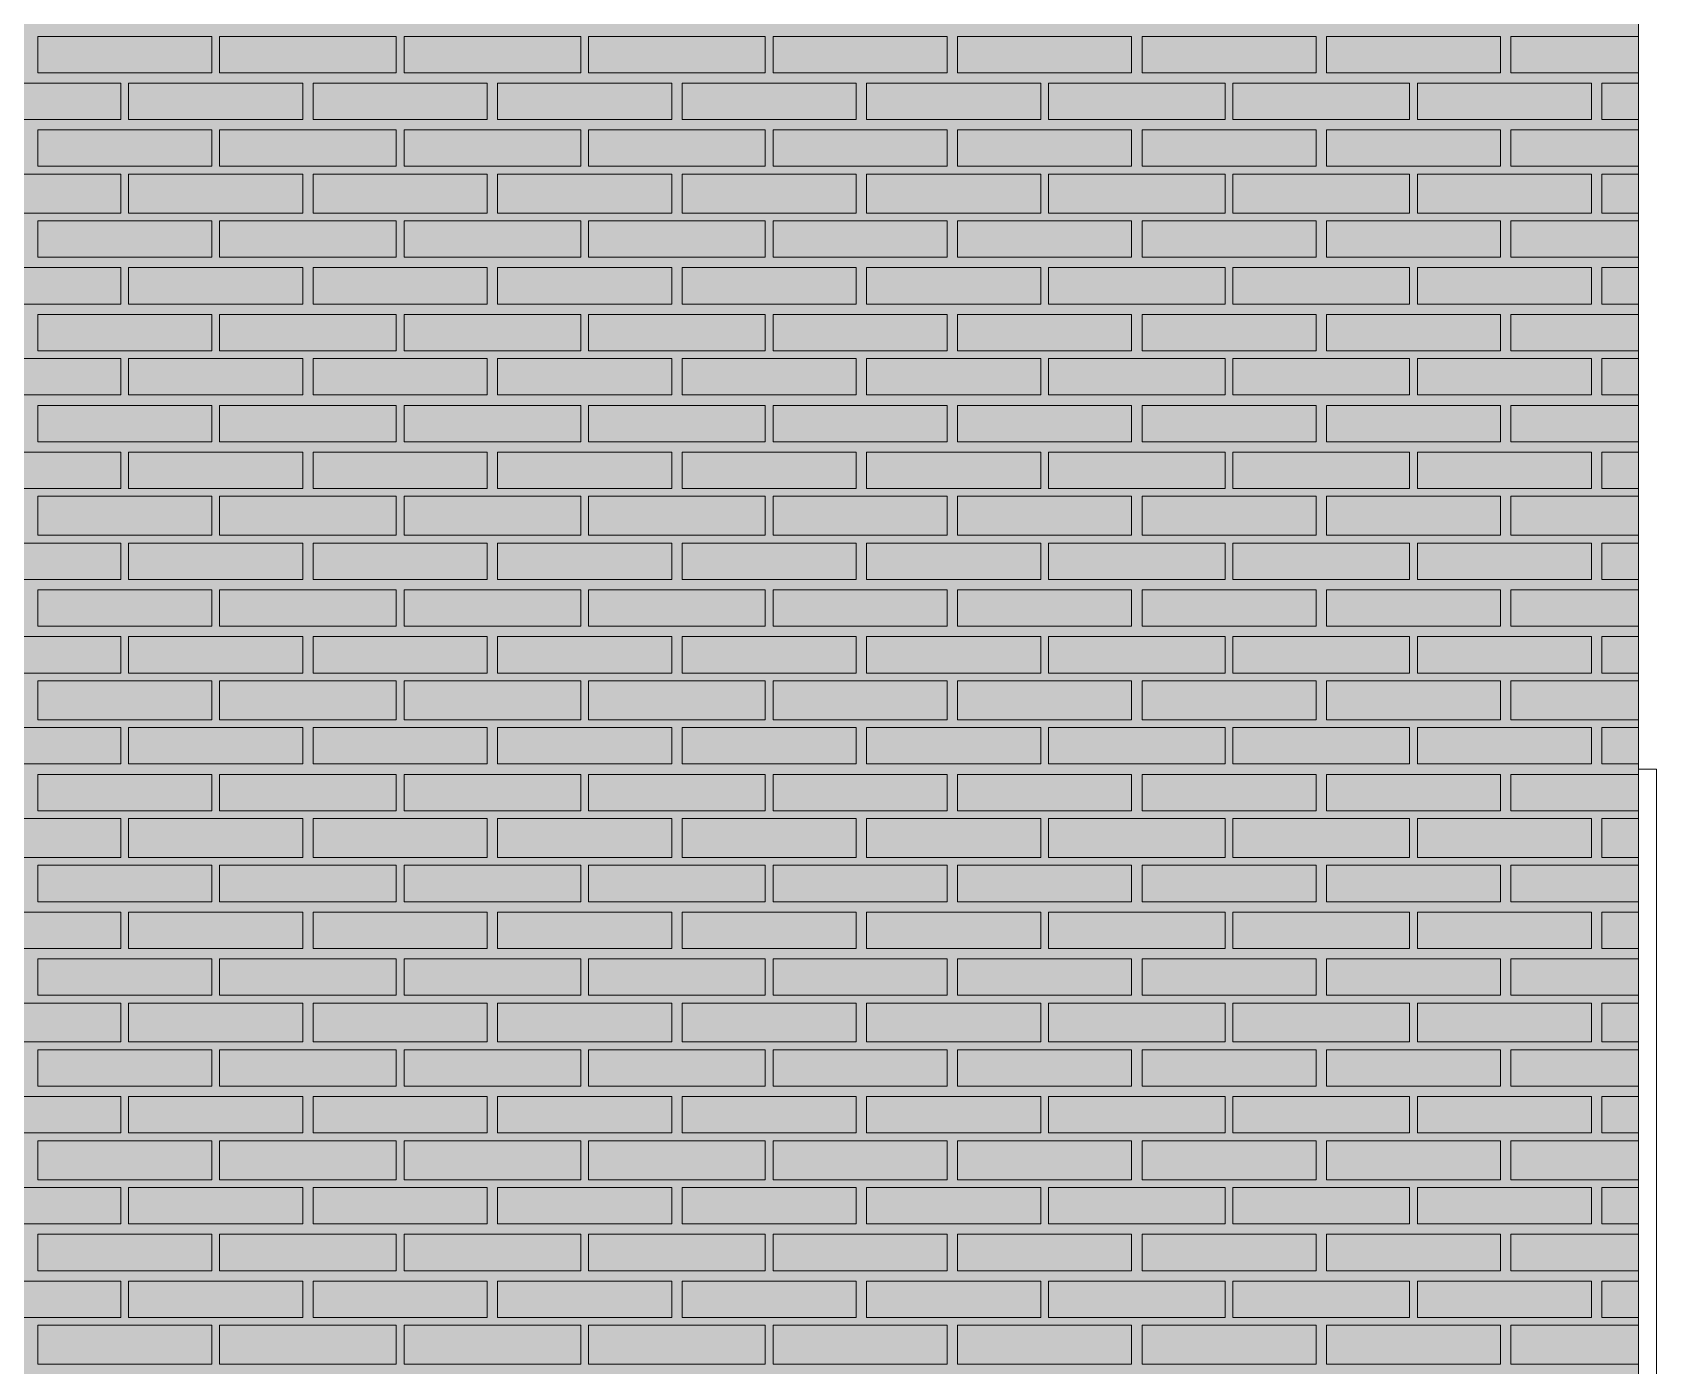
# Model space of a CAD drawing. Header units: millimetres. Extents: x -28928 to 100580, y -22867 to 36490.
# Drawn here: x 79646 to 82291, y 18622 to 20792 of the extents above; entities that cross this region are included whole.
import ezdxf

# ---------------------------------------------------------------- set-up
doc = ezdxf.new("R2010")
doc.units = ezdxf.units.MM
doc.layers.add('PDF _Геометрия', color=7, linetype='Continuous', true_color=0x8f8e8d)
doc.layers.add('PDF _Сплошная заливка', color=7, linetype='Continuous', true_color=0xffffff)

msp = doc.modelspace()

# ---------------------------------------------------------------- hatches: boundary and pattern name
at = {"layer": 'PDF _Сплошная заливка', "true_color": 0xdcd6cf, "transparency": 33554559}
msp.add_hatch(color=254, dxfattribs=at).paths.add_polyline_path([(64868.4, 16343.4), (64868.4, 19592.6), (66268.7, 19592.6), (66268.7, 16343.4), (82239.9, 16343.4), (82239.9, 30089.1), (52662.6, 30089.1), (52662.6, 16343.4), (62173.4, 16343.4), (62173.4, 19592.6), (64271.8, 19592.6), (64271.8, 16343.4)])

# ---------------------------------------------------------------- linework, layer by layer
at = {"layer": 'PDF _Геометрия', "color": 7, "lineweight": 9}
for points in [[(66268.7, 16343.4), (82239.9, 16343.4), (82261.1, 16343.4), (82261.1, 30089.1)], [(82261.1, 21090.3), (82261.1, 19592.6), (82290.7, 19592.6), (82290.7, 19516.4), (82290.7, 18243), (82290.7, 16969.5), (82290.7, 16893.4), (82261.1, 16893.4), (82261.1, 16343.4), (82261.1, 16322.2), (82256.8, 16322.2), (82248.4, 16330.7), (82256.8, 16326.4), (82256.8, 16343.4), (82252.6, 16343.4), (82261.1, 16343.4), (82252.6, 16343.4)]]:
    msp.add_lwpolyline(points, dxfattribs=at)
at = {"layer": 'PDF _Геометрия', "lineweight": 9}
for points in [[(79938.4, 20785.7), (79938.4, 20726.4), (79654.9, 20726.4), (79654.9, 20785.7)], [(80238.7, 20785.7), (80238.7, 20726.4), (79951.1, 20726.4), (79951.1, 20785.7)], [(80539.1, 20785.7), (80539.1, 20726.4), (80251.4, 20726.4), (80251.4, 20785.7)], [(80839.5, 20785.7), (80839.5, 20726.4), (80551.8, 20726.4), (80551.8, 20785.7)], [(81135.7, 20785.7), (81135.7, 20726.4), (80852.2, 20726.4), (80852.2, 20785.7)], [(81436.1, 20785.7), (81436.1, 20726.4), (81152.6, 20726.4), (81152.6, 20785.7)], [(81736.4, 20785.7), (81736.4, 20726.4), (81453, 20726.4), (81453, 20785.7)], [(82036.8, 20785.7), (82036.8, 20726.4), (81753.4, 20726.4), (81753.4, 20785.7)], [(79790.3, 20650.3), (79646.4, 20650.3), (79502.6, 20650.3), (79502.6, 20709.5), (79646.4, 20709.5), (79790.3, 20709.5)], [(80086.4, 20650.3), (79946.8, 20650.3), (79803, 20650.3), (79803, 20709.5), (79946.8, 20709.5), (80086.4, 20709.5)], [(80386.8, 20650.3), (80247.2, 20650.3), (80103.4, 20650.3), (80103.4, 20709.5), (80247.2, 20709.5), (80386.8, 20709.5)], [(80687.2, 20650.3), (80543.4, 20650.3), (80403.7, 20650.3), (80403.7, 20709.5), (80543.4, 20709.5), (80687.2, 20709.5)], [(80987.6, 20650.3), (80843.7, 20650.3), (80704.1, 20650.3), (80704.1, 20709.5), (80843.7, 20709.5), (80987.6, 20709.5)], [(81288, 20650.3), (81144.1, 20650.3), (81004.5, 20650.3), (81004.5, 20709.5), (81144.1, 20709.5), (81288, 20709.5)], [(81588.4, 20650.3), (81444.5, 20650.3), (81300.7, 20650.3), (81300.7, 20709.5), (81444.5, 20709.5), (81588.4, 20709.5)], [(81888.7, 20650.3), (81744.9, 20650.3), (81601.1, 20650.3), (81601.1, 20709.5), (81744.9, 20709.5), (81888.7, 20709.5)], [(82184.9, 20650.3), (82045.3, 20650.3), (81901.4, 20650.3), (81901.4, 20709.5), (82045.3, 20709.5), (82184.9, 20709.5)], [(79938.4, 20633.4), (79938.4, 20574.1), (79654.9, 20574.1), (79654.9, 20633.4)], [(80238.7, 20633.4), (80238.7, 20574.1), (79951.1, 20574.1), (79951.1, 20633.4)], [(80539.1, 20633.4), (80539.1, 20574.1), (80251.4, 20574.1), (80251.4, 20633.4)], [(80839.5, 20633.4), (80839.5, 20574.1), (80551.8, 20574.1), (80551.8, 20633.4)], [(81135.7, 20633.4), (81135.7, 20574.1), (80852.2, 20574.1), (80852.2, 20633.4)], [(81436.1, 20633.4), (81436.1, 20574.1), (81152.6, 20574.1), (81152.6, 20633.4)], [(81736.4, 20633.4), (81736.4, 20574.1), (81453, 20574.1), (81453, 20633.4)], [(82036.8, 20633.4), (82036.8, 20574.1), (81753.4, 20574.1), (81753.4, 20633.4)], [(79790.3, 20498), (79646.4, 20498), (79502.6, 20498), (79502.6, 20561.4), (79646.4, 20561.4), (79790.3, 20561.4)], [(80086.4, 20498), (79946.8, 20498), (79803, 20498), (79803, 20561.4), (79946.8, 20561.4), (80086.4, 20561.4)], [(80386.8, 20498), (80247.2, 20498), (80103.4, 20498), (80103.4, 20561.4), (80247.2, 20561.4), (80386.8, 20561.4)], [(80687.2, 20498), (80543.4, 20498), (80403.7, 20498), (80403.7, 20561.4), (80543.4, 20561.4), (80687.2, 20561.4)], [(80987.6, 20498), (80843.7, 20498), (80704.1, 20498), (80704.1, 20561.4), (80843.7, 20561.4), (80987.6, 20561.4)], [(81288, 20498), (81144.1, 20498), (81004.5, 20498), (81004.5, 20561.4), (81144.1, 20561.4), (81288, 20561.4)], [(81588.4, 20498), (81444.5, 20498), (81300.7, 20498), (81300.7, 20561.4), (81444.5, 20561.4), (81588.4, 20561.4)], [(81888.7, 20498), (81744.9, 20498), (81601.1, 20498), (81601.1, 20561.4), (81744.9, 20561.4), (81888.7, 20561.4)], [(82184.9, 20498), (82045.3, 20498), (81901.4, 20498), (81901.4, 20561.4), (82045.3, 20561.4), (82184.9, 20561.4)], [(79938.4, 20485.3), (79938.4, 20426), (79654.9, 20426), (79654.9, 20485.3)], [(80238.7, 20485.3), (80238.7, 20426), (79951.1, 20426), (79951.1, 20485.3)], [(80539.1, 20485.3), (80539.1, 20426), (80251.4, 20426), (80251.4, 20485.3)], [(80839.5, 20485.3), (80839.5, 20426), (80551.8, 20426), (80551.8, 20485.3)], [(81135.7, 20485.3), (81135.7, 20426), (80852.2, 20426), (80852.2, 20485.3)], [(81436.1, 20485.3), (81436.1, 20426), (81152.6, 20426), (81152.6, 20485.3)], [(81736.4, 20485.3), (81736.4, 20426), (81453, 20426), (81453, 20485.3)], [(82036.8, 20485.3), (82036.8, 20426), (81753.4, 20426), (81753.4, 20485.3)], [(79790.3, 20349.9), (79646.4, 20349.9), (79502.6, 20349.9), (79502.6, 20409.1), (79646.4, 20409.1), (79790.3, 20409.1)], [(80086.4, 20349.9), (79946.8, 20349.9), (79803, 20349.9), (79803, 20409.1), (79946.8, 20409.1), (80086.4, 20409.1)], [(80386.8, 20349.9), (80247.2, 20349.9), (80103.4, 20349.9), (80103.4, 20409.1), (80247.2, 20409.1), (80386.8, 20409.1)], [(80687.2, 20349.9), (80543.4, 20349.9), (80403.7, 20349.9), (80403.7, 20409.1), (80543.4, 20409.1), (80687.2, 20409.1)], [(80987.6, 20349.9), (80843.7, 20349.9), (80704.1, 20349.9), (80704.1, 20409.1), (80843.7, 20409.1), (80987.6, 20409.1)], [(81288, 20349.9), (81144.1, 20349.9), (81004.5, 20349.9), (81004.5, 20409.1), (81144.1, 20409.1), (81288, 20409.1)], [(81588.4, 20349.9), (81444.5, 20349.9), (81300.7, 20349.9), (81300.7, 20409.1), (81444.5, 20409.1), (81588.4, 20409.1)], [(81888.7, 20349.9), (81744.9, 20349.9), (81601.1, 20349.9), (81601.1, 20409.1), (81744.9, 20409.1), (81888.7, 20409.1)], [(82184.9, 20349.9), (82045.3, 20349.9), (81901.4, 20349.9), (81901.4, 20409.1), (82045.3, 20409.1), (82184.9, 20409.1)], [(79938.4, 20333), (79938.4, 20273.7), (79654.9, 20273.7), (79654.9, 20333)], [(80238.7, 20333), (80238.7, 20273.7), (79951.1, 20273.7), (79951.1, 20333)], [(80539.1, 20333), (80539.1, 20273.7), (80251.4, 20273.7), (80251.4, 20333)], [(80839.5, 20333), (80839.5, 20273.7), (80551.8, 20273.7), (80551.8, 20333)], [(81135.7, 20333), (81135.7, 20273.7), (80852.2, 20273.7), (80852.2, 20333)], [(81436.1, 20333), (81436.1, 20273.7), (81152.6, 20273.7), (81152.6, 20333)], [(81736.4, 20333), (81736.4, 20273.7), (81453, 20273.7), (81453, 20333)], [(82036.8, 20333), (82036.8, 20273.7), (81753.4, 20273.7), (81753.4, 20333)], [(79790.3, 20201.8), (79646.4, 20201.8), (79502.6, 20201.8), (79502.6, 20261), (79646.4, 20261), (79790.3, 20261)], [(80086.4, 20201.8), (79946.8, 20201.8), (79803, 20201.8), (79803, 20261), (79946.8, 20261), (80086.4, 20261)], [(80386.8, 20201.8), (80247.2, 20201.8), (80103.4, 20201.8), (80103.4, 20261), (80247.2, 20261), (80386.8, 20261)], [(80687.2, 20201.8), (80543.4, 20201.8), (80403.7, 20201.8), (80403.7, 20261), (80543.4, 20261), (80687.2, 20261)], [(80987.6, 20201.8), (80843.7, 20201.8), (80704.1, 20201.8), (80704.1, 20261), (80843.7, 20261), (80987.6, 20261)], [(81288, 20201.8), (81144.1, 20201.8), (81004.5, 20201.8), (81004.5, 20261), (81144.1, 20261), (81288, 20261)], [(81588.4, 20201.8), (81444.5, 20201.8), (81300.7, 20201.8), (81300.7, 20261), (81444.5, 20261), (81588.4, 20261)], [(81888.7, 20201.8), (81744.9, 20201.8), (81601.1, 20201.8), (81601.1, 20261), (81744.9, 20261), (81888.7, 20261)], [(82184.9, 20201.8), (82045.3, 20201.8), (81901.4, 20201.8), (81901.4, 20261), (82045.3, 20261), (82184.9, 20261)], [(79938.4, 20184.9), (79938.4, 20125.7), (79654.9, 20125.7), (79654.9, 20184.9)], [(80238.7, 20184.9), (80238.7, 20125.7), (79951.1, 20125.7), (79951.1, 20184.9)], [(80539.1, 20184.9), (80539.1, 20125.7), (80251.4, 20125.7), (80251.4, 20184.9)], [(80839.5, 20184.9), (80839.5, 20125.7), (80551.8, 20125.7), (80551.8, 20184.9)], [(81135.7, 20184.9), (81135.7, 20125.7), (80852.2, 20125.7), (80852.2, 20184.9)], [(81436.1, 20184.9), (81436.1, 20125.7), (81152.6, 20125.7), (81152.6, 20184.9)], [(81736.4, 20184.9), (81736.4, 20125.7), (81453, 20125.7), (81453, 20184.9)], [(82036.8, 20184.9), (82036.8, 20125.7), (81753.4, 20125.7), (81753.4, 20184.9)], [(79790.3, 20049.5), (79646.4, 20049.5), (79502.6, 20049.5), (79502.6, 20108.7), (79646.4, 20108.7), (79790.3, 20108.7)], [(80086.4, 20049.5), (79946.8, 20049.5), (79803, 20049.5), (79803, 20108.7), (79946.8, 20108.7), (80086.4, 20108.7)], [(80386.8, 20049.5), (80247.2, 20049.5), (80103.4, 20049.5), (80103.4, 20108.7), (80247.2, 20108.7), (80386.8, 20108.7)], [(80687.2, 20049.5), (80543.4, 20049.5), (80403.7, 20049.5), (80403.7, 20108.7), (80543.4, 20108.7), (80687.2, 20108.7)], [(80987.6, 20049.5), (80843.7, 20049.5), (80704.1, 20049.5), (80704.1, 20108.7), (80843.7, 20108.7), (80987.6, 20108.7)], [(81288, 20049.5), (81144.1, 20049.5), (81004.5, 20049.5), (81004.5, 20108.7), (81144.1, 20108.7), (81288, 20108.7)], [(81588.4, 20049.5), (81444.5, 20049.5), (81300.7, 20049.5), (81300.7, 20108.7), (81444.5, 20108.7), (81588.4, 20108.7)], [(81888.7, 20049.5), (81744.9, 20049.5), (81601.1, 20049.5), (81601.1, 20108.7), (81744.9, 20108.7), (81888.7, 20108.7)], [(82184.9, 20049.5), (82045.3, 20049.5), (81901.4, 20049.5), (81901.4, 20108.7), (82045.3, 20108.7), (82184.9, 20108.7)], [(79938.4, 20036.8), (79938.4, 19973.4), (79654.9, 19973.4), (79654.9, 20036.8)], [(80238.7, 20036.8), (80238.7, 19973.4), (79951.1, 19973.4), (79951.1, 20036.8)], [(80539.1, 20036.8), (80539.1, 19973.4), (80251.4, 19973.4), (80251.4, 20036.8)], [(80839.5, 20036.8), (80839.5, 19973.4), (80551.8, 19973.4), (80551.8, 20036.8)], [(81135.7, 20036.8), (81135.7, 19973.4), (80852.2, 19973.4), (80852.2, 20036.8)], [(81436.1, 20036.8), (81436.1, 19973.4), (81152.6, 19973.4), (81152.6, 20036.8)], [(81736.4, 20036.8), (81736.4, 19973.4), (81453, 19973.4), (81453, 20036.8)], [(82036.8, 20036.8), (82036.8, 19973.4), (81753.4, 19973.4), (81753.4, 20036.8)], [(79790.3, 19901.4), (79646.4, 19901.4), (79502.6, 19901.4), (79502.6, 19960.7), (79646.4, 19960.7), (79790.3, 19960.7)], [(80086.4, 19901.4), (79946.8, 19901.4), (79803, 19901.4), (79803, 19960.7), (79946.8, 19960.7), (80086.4, 19960.7)], [(80386.8, 19901.4), (80247.2, 19901.4), (80103.4, 19901.4), (80103.4, 19960.7), (80247.2, 19960.7), (80386.8, 19960.7)], [(80687.2, 19901.4), (80543.4, 19901.4), (80403.7, 19901.4), (80403.7, 19960.7), (80543.4, 19960.7), (80687.2, 19960.7)], [(80987.6, 19901.4), (80843.7, 19901.4), (80704.1, 19901.4), (80704.1, 19960.7), (80843.7, 19960.7), (80987.6, 19960.7)], [(81288, 19901.4), (81144.1, 19901.4), (81004.5, 19901.4), (81004.5, 19960.7), (81144.1, 19960.7), (81288, 19960.7)], [(81588.4, 19901.4), (81444.5, 19901.4), (81300.7, 19901.4), (81300.7, 19960.7), (81444.5, 19960.7), (81588.4, 19960.7)], [(81888.7, 19901.4), (81744.9, 19901.4), (81601.1, 19901.4), (81601.1, 19960.7), (81744.9, 19960.7), (81888.7, 19960.7)], [(82184.9, 19901.4), (82045.3, 19901.4), (81901.4, 19901.4), (81901.4, 19960.7), (82045.3, 19960.7), (82184.9, 19960.7)], [(79938.4, 19884.5), (79938.4, 19825.3), (79654.9, 19825.3), (79654.9, 19884.5)], [(80238.7, 19884.5), (80238.7, 19825.3), (79951.1, 19825.3), (79951.1, 19884.5)], [(80539.1, 19884.5), (80539.1, 19825.3), (80251.4, 19825.3), (80251.4, 19884.5)], [(80839.5, 19884.5), (80839.5, 19825.3), (80551.8, 19825.3), (80551.8, 19884.5)], [(81135.7, 19884.5), (81135.7, 19825.3), (80852.2, 19825.3), (80852.2, 19884.5)], [(81436.1, 19884.5), (81436.1, 19825.3), (81152.6, 19825.3), (81152.6, 19884.5)], [(81736.4, 19884.5), (81736.4, 19825.3), (81453, 19825.3), (81453, 19884.5)], [(82036.8, 19884.5), (82036.8, 19825.3), (81753.4, 19825.3), (81753.4, 19884.5)], [(79790.3, 19749.1), (79646.4, 19749.1), (79502.6, 19749.1), (79502.6, 19808.4), (79646.4, 19808.4), (79790.3, 19808.4)], [(80086.4, 19749.1), (79946.8, 19749.1), (79803, 19749.1), (79803, 19808.4), (79946.8, 19808.4), (80086.4, 19808.4)], [(80386.8, 19749.1), (80247.2, 19749.1), (80103.4, 19749.1), (80103.4, 19808.4), (80247.2, 19808.4), (80386.8, 19808.4)], [(80687.2, 19749.1), (80543.4, 19749.1), (80403.7, 19749.1), (80403.7, 19808.4), (80543.4, 19808.4), (80687.2, 19808.4)], [(80987.6, 19749.1), (80843.7, 19749.1), (80704.1, 19749.1), (80704.1, 19808.4), (80843.7, 19808.4), (80987.6, 19808.4)], [(81288, 19749.1), (81144.1, 19749.1), (81004.5, 19749.1), (81004.5, 19808.4), (81144.1, 19808.4), (81288, 19808.4)], [(81588.4, 19749.1), (81444.5, 19749.1), (81300.7, 19749.1), (81300.7, 19808.4), (81444.5, 19808.4), (81588.4, 19808.4)], [(81888.7, 19749.1), (81744.9, 19749.1), (81601.1, 19749.1), (81601.1, 19808.4), (81744.9, 19808.4), (81888.7, 19808.4)], [(82184.9, 19749.1), (82045.3, 19749.1), (81901.4, 19749.1), (81901.4, 19808.4), (82045.3, 19808.4), (82184.9, 19808.4)], [(79938.4, 19736.4), (79938.4, 19673), (79654.9, 19673), (79654.9, 19736.4)], [(80238.7, 19736.4), (80238.7, 19673), (79951.1, 19673), (79951.1, 19736.4)], [(80539.1, 19736.4), (80539.1, 19673), (80251.4, 19673), (80251.4, 19736.4)], [(80839.5, 19736.4), (80839.5, 19673), (80551.8, 19673), (80551.8, 19736.4)], [(81135.7, 19736.4), (81135.7, 19673), (80852.2, 19673), (80852.2, 19736.4)], [(81436.1, 19736.4), (81436.1, 19673), (81152.6, 19673), (81152.6, 19736.4)], [(81736.4, 19736.4), (81736.4, 19673), (81453, 19673), (81453, 19736.4)], [(82036.8, 19736.4), (82036.8, 19673), (81753.4, 19673), (81753.4, 19736.4)], [(79790.3, 19601), (79646.4, 19601), (79502.6, 19601), (79502.6, 19660.3), (79646.4, 19660.3), (79790.3, 19660.3)], [(80086.4, 19601), (79946.8, 19601), (79803, 19601), (79803, 19660.3), (79946.8, 19660.3), (80086.4, 19660.3)], [(80386.8, 19601), (80247.2, 19601), (80103.4, 19601), (80103.4, 19660.3), (80247.2, 19660.3), (80386.8, 19660.3)], [(80687.2, 19601), (80543.4, 19601), (80403.7, 19601), (80403.7, 19660.3), (80543.4, 19660.3), (80687.2, 19660.3)], [(80987.6, 19601), (80843.7, 19601), (80704.1, 19601), (80704.1, 19660.3), (80843.7, 19660.3), (80987.6, 19660.3)], [(81288, 19601), (81144.1, 19601), (81004.5, 19601), (81004.5, 19660.3), (81144.1, 19660.3), (81288, 19660.3)], [(81588.4, 19601), (81444.5, 19601), (81300.7, 19601), (81300.7, 19660.3), (81444.5, 19660.3), (81588.4, 19660.3)], [(81888.7, 19601), (81744.9, 19601), (81601.1, 19601), (81601.1, 19660.3), (81744.9, 19660.3), (81888.7, 19660.3)], [(82184.9, 19601), (82045.3, 19601), (81901.4, 19601), (81901.4, 19660.3), (82045.3, 19660.3), (82184.9, 19660.3)], [(79938.4, 19584.1), (79938.4, 19524.9), (79654.9, 19524.9), (79654.9, 19584.1)], [(80238.7, 19584.1), (80238.7, 19524.9), (79951.1, 19524.9), (79951.1, 19584.1)], [(80539.1, 19584.1), (80539.1, 19524.9), (80251.4, 19524.9), (80251.4, 19584.1)], [(80839.5, 19584.1), (80839.5, 19524.9), (80551.8, 19524.9), (80551.8, 19584.1)], [(81135.7, 19584.1), (81135.7, 19524.9), (80852.2, 19524.9), (80852.2, 19584.1)], [(81436.1, 19584.1), (81436.1, 19524.9), (81152.6, 19524.9), (81152.6, 19584.1)], [(81736.4, 19584.1), (81736.4, 19524.9), (81453, 19524.9), (81453, 19584.1)], [(82036.8, 19584.1), (82036.8, 19524.9), (81753.4, 19524.9), (81753.4, 19584.1)], [(79790.3, 19448.7), (79646.4, 19448.7), (79502.6, 19448.7), (79502.6, 19512.2), (79646.4, 19512.2), (79790.3, 19512.2)], [(80086.4, 19448.7), (79946.8, 19448.7), (79803, 19448.7), (79803, 19512.2), (79946.8, 19512.2), (80086.4, 19512.2)], [(80386.8, 19448.7), (80247.2, 19448.7), (80103.4, 19448.7), (80103.4, 19512.2), (80247.2, 19512.2), (80386.8, 19512.2)], [(80687.2, 19448.7), (80543.4, 19448.7), (80403.7, 19448.7), (80403.7, 19512.2), (80543.4, 19512.2), (80687.2, 19512.2)], [(80987.6, 19448.7), (80843.7, 19448.7), (80704.1, 19448.7), (80704.1, 19512.2), (80843.7, 19512.2), (80987.6, 19512.2)], [(81288, 19448.7), (81144.1, 19448.7), (81004.5, 19448.7), (81004.5, 19512.2), (81144.1, 19512.2), (81288, 19512.2)], [(81588.4, 19448.7), (81444.5, 19448.7), (81300.7, 19448.7), (81300.7, 19512.2), (81444.5, 19512.2), (81588.4, 19512.2)], [(81888.7, 19448.7), (81744.9, 19448.7), (81601.1, 19448.7), (81601.1, 19512.2), (81744.9, 19512.2), (81888.7, 19512.2)], [(82184.9, 19448.7), (82045.3, 19448.7), (81901.4, 19448.7), (81901.4, 19512.2), (82045.3, 19512.2), (82184.9, 19512.2)], [(79938.4, 19436), (79938.4, 19376.8), (79654.9, 19376.8), (79654.9, 19436)], [(80238.7, 19436), (80238.7, 19376.8), (79951.1, 19376.8), (79951.1, 19436)], [(80539.1, 19436), (80539.1, 19376.8), (80251.4, 19376.8), (80251.4, 19436)], [(80839.5, 19436), (80839.5, 19376.8), (80551.8, 19376.8), (80551.8, 19436)], [(81135.7, 19436), (81135.7, 19376.8), (80852.2, 19376.8), (80852.2, 19436)], [(81436.1, 19436), (81436.1, 19376.8), (81152.6, 19376.8), (81152.6, 19436)], [(81736.4, 19436), (81736.4, 19376.8), (81453, 19376.8), (81453, 19436)], [(82036.8, 19436), (82036.8, 19376.8), (81753.4, 19376.8), (81753.4, 19436)], [(79790.3, 19300.7), (79646.4, 19300.7), (79502.6, 19300.7), (79502.6, 19359.9), (79646.4, 19359.9), (79790.3, 19359.9)], [(80086.4, 19300.7), (79946.8, 19300.7), (79803, 19300.7), (79803, 19359.9), (79946.8, 19359.9), (80086.4, 19359.9)], [(80386.8, 19300.7), (80247.2, 19300.7), (80103.4, 19300.7), (80103.4, 19359.9), (80247.2, 19359.9), (80386.8, 19359.9)], [(80687.2, 19300.7), (80543.4, 19300.7), (80403.7, 19300.7), (80403.7, 19359.9), (80543.4, 19359.9), (80687.2, 19359.9)], [(80987.6, 19300.7), (80843.7, 19300.7), (80704.1, 19300.7), (80704.1, 19359.9), (80843.7, 19359.9), (80987.6, 19359.9)], [(81288, 19300.7), (81144.1, 19300.7), (81004.5, 19300.7), (81004.5, 19359.9), (81144.1, 19359.9), (81288, 19359.9)], [(81588.4, 19300.7), (81444.5, 19300.7), (81300.7, 19300.7), (81300.7, 19359.9), (81444.5, 19359.9), (81588.4, 19359.9)], [(81888.7, 19300.7), (81744.9, 19300.7), (81601.1, 19300.7), (81601.1, 19359.9), (81744.9, 19359.9), (81888.7, 19359.9)], [(82184.9, 19300.7), (82045.3, 19300.7), (81901.4, 19300.7), (81901.4, 19359.9), (82045.3, 19359.9), (82184.9, 19359.9)], [(79938.4, 19283.7), (79938.4, 19224.5), (79654.9, 19224.5), (79654.9, 19283.7)], [(80238.7, 19283.7), (80238.7, 19224.5), (79951.1, 19224.5), (79951.1, 19283.7)], [(80539.1, 19283.7), (80539.1, 19224.5), (80251.4, 19224.5), (80251.4, 19283.7)], [(80839.5, 19283.7), (80839.5, 19224.5), (80551.8, 19224.5), (80551.8, 19283.7)], [(81135.7, 19283.7), (81135.7, 19224.5), (80852.2, 19224.5), (80852.2, 19283.7)], [(81436.1, 19283.7), (81436.1, 19224.5), (81152.6, 19224.5), (81152.6, 19283.7)], [(81736.4, 19283.7), (81736.4, 19224.5), (81453, 19224.5), (81453, 19283.7)], [(82036.8, 19283.7), (82036.8, 19224.5), (81753.4, 19224.5), (81753.4, 19283.7)], [(79790.3, 19148.4), (79646.4, 19148.4), (79502.6, 19148.4), (79502.6, 19211.8), (79646.4, 19211.8), (79790.3, 19211.8)], [(80086.4, 19148.4), (79946.8, 19148.4), (79803, 19148.4), (79803, 19211.8), (79946.8, 19211.8), (80086.4, 19211.8)], [(80386.8, 19148.4), (80247.2, 19148.4), (80103.4, 19148.4), (80103.4, 19211.8), (80247.2, 19211.8), (80386.8, 19211.8)], [(80687.2, 19148.4), (80543.4, 19148.4), (80403.7, 19148.4), (80403.7, 19211.8), (80543.4, 19211.8), (80687.2, 19211.8)], [(80987.6, 19148.4), (80843.7, 19148.4), (80704.1, 19148.4), (80704.1, 19211.8), (80843.7, 19211.8), (80987.6, 19211.8)], [(81288, 19148.4), (81144.1, 19148.4), (81004.5, 19148.4), (81004.5, 19211.8), (81144.1, 19211.8), (81288, 19211.8)], [(81588.4, 19148.4), (81444.5, 19148.4), (81300.7, 19148.4), (81300.7, 19211.8), (81444.5, 19211.8), (81588.4, 19211.8)], [(81888.7, 19148.4), (81744.9, 19148.4), (81601.1, 19148.4), (81601.1, 19211.8), (81744.9, 19211.8), (81888.7, 19211.8)], [(82184.9, 19148.4), (82045.3, 19148.4), (81901.4, 19148.4), (81901.4, 19211.8), (82045.3, 19211.8), (82184.9, 19211.8)], [(79938.4, 19135.7), (79938.4, 19076.4), (79654.9, 19076.4), (79654.9, 19135.7)], [(80238.7, 19135.7), (80238.7, 19076.4), (79951.1, 19076.4), (79951.1, 19135.7)], [(80539.1, 19135.7), (80539.1, 19076.4), (80251.4, 19076.4), (80251.4, 19135.7)], [(80839.5, 19135.7), (80839.5, 19076.4), (80551.8, 19076.4), (80551.8, 19135.7)], [(81135.7, 19135.7), (81135.7, 19076.4), (80852.2, 19076.4), (80852.2, 19135.7)], [(81436.1, 19135.7), (81436.1, 19076.4), (81152.6, 19076.4), (81152.6, 19135.7)], [(81736.4, 19135.7), (81736.4, 19076.4), (81453, 19076.4), (81453, 19135.7)], [(82036.8, 19135.7), (82036.8, 19076.4), (81753.4, 19076.4), (81753.4, 19135.7)], [(79790.3, 19000.3), (79646.4, 19000.3), (79502.6, 19000.3), (79502.6, 19059.5), (79646.4, 19059.5), (79790.3, 19059.5)], [(80086.4, 19000.3), (79946.8, 19000.3), (79803, 19000.3), (79803, 19059.5), (79946.8, 19059.5), (80086.4, 19059.5)], [(80386.8, 19000.3), (80247.2, 19000.3), (80103.4, 19000.3), (80103.4, 19059.5), (80247.2, 19059.5), (80386.8, 19059.5)], [(80687.2, 19000.3), (80543.4, 19000.3), (80403.7, 19000.3), (80403.7, 19059.5), (80543.4, 19059.5), (80687.2, 19059.5)], [(80987.6, 19000.3), (80843.7, 19000.3), (80704.1, 19000.3), (80704.1, 19059.5), (80843.7, 19059.5), (80987.6, 19059.5)], [(81288, 19000.3), (81144.1, 19000.3), (81004.5, 19000.3), (81004.5, 19059.5), (81144.1, 19059.5), (81288, 19059.5)], [(81588.4, 19000.3), (81444.5, 19000.3), (81300.7, 19000.3), (81300.7, 19059.5), (81444.5, 19059.5), (81588.4, 19059.5)], [(81888.7, 19000.3), (81744.9, 19000.3), (81601.1, 19000.3), (81601.1, 19059.5), (81744.9, 19059.5), (81888.7, 19059.5)], [(82184.9, 19000.3), (82045.3, 19000.3), (81901.4, 19000.3), (81901.4, 19059.5), (82045.3, 19059.5), (82184.9, 19059.5)], [(79938.4, 18987.6), (79938.4, 18924.1), (79654.9, 18924.1), (79654.9, 18987.6)], [(80238.7, 18987.6), (80238.7, 18924.1), (79951.1, 18924.1), (79951.1, 18987.6)], [(80539.1, 18987.6), (80539.1, 18924.1), (80251.4, 18924.1), (80251.4, 18987.6)], [(80839.5, 18987.6), (80839.5, 18924.1), (80551.8, 18924.1), (80551.8, 18987.6)], [(81135.7, 18987.6), (81135.7, 18924.1), (80852.2, 18924.1), (80852.2, 18987.6)], [(81436.1, 18987.6), (81436.1, 18924.1), (81152.6, 18924.1), (81152.6, 18987.6)], [(81736.4, 18987.6), (81736.4, 18924.1), (81453, 18924.1), (81453, 18987.6)], [(82036.8, 18987.6), (82036.8, 18924.1), (81753.4, 18924.1), (81753.4, 18987.6)], [(79790.3, 18852.2), (79646.4, 18852.2), (79502.6, 18852.2), (79502.6, 18911.4), (79646.4, 18911.4), (79790.3, 18911.4)], [(80086.4, 18852.2), (79946.8, 18852.2), (79803, 18852.2), (79803, 18911.4), (79946.8, 18911.4), (80086.4, 18911.4)], [(80386.8, 18852.2), (80247.2, 18852.2), (80103.4, 18852.2), (80103.4, 18911.4), (80247.2, 18911.4), (80386.8, 18911.4)], [(80687.2, 18852.2), (80543.4, 18852.2), (80403.7, 18852.2), (80403.7, 18911.4), (80543.4, 18911.4), (80687.2, 18911.4)], [(80987.6, 18852.2), (80843.7, 18852.2), (80704.1, 18852.2), (80704.1, 18911.4), (80843.7, 18911.4), (80987.6, 18911.4)], [(81288, 18852.2), (81144.1, 18852.2), (81004.5, 18852.2), (81004.5, 18911.4), (81144.1, 18911.4), (81288, 18911.4)], [(81588.4, 18852.2), (81444.5, 18852.2), (81300.7, 18852.2), (81300.7, 18911.4), (81444.5, 18911.4), (81588.4, 18911.4)], [(81888.7, 18852.2), (81744.9, 18852.2), (81601.1, 18852.2), (81601.1, 18911.4), (81744.9, 18911.4), (81888.7, 18911.4)], [(82184.9, 18852.2), (82045.3, 18852.2), (81901.4, 18852.2), (81901.4, 18911.4), (82045.3, 18911.4), (82184.9, 18911.4)], [(79938.4, 18835.3), (79938.4, 18776), (79654.9, 18776), (79654.9, 18835.3)], [(80238.7, 18835.3), (80238.7, 18776), (79951.1, 18776), (79951.1, 18835.3)], [(80539.1, 18835.3), (80539.1, 18776), (80251.4, 18776), (80251.4, 18835.3)], [(80839.5, 18835.3), (80839.5, 18776), (80551.8, 18776), (80551.8, 18835.3)], [(81135.7, 18835.3), (81135.7, 18776), (80852.2, 18776), (80852.2, 18835.3)], [(81436.1, 18835.3), (81436.1, 18776), (81152.6, 18776), (81152.6, 18835.3)], [(81736.4, 18835.3), (81736.4, 18776), (81453, 18776), (81453, 18835.3)], [(82036.8, 18835.3), (82036.8, 18776), (81753.4, 18776), (81753.4, 18835.3)], [(79790.3, 18699.9), (79646.4, 18699.9), (79502.6, 18699.9), (79502.6, 18759.1), (79646.4, 18759.1), (79790.3, 18759.1)], [(80086.4, 18699.9), (79946.8, 18699.9), (79803, 18699.9), (79803, 18759.1), (79946.8, 18759.1), (80086.4, 18759.1)], [(80386.8, 18699.9), (80247.2, 18699.9), (80103.4, 18699.9), (80103.4, 18759.1), (80247.2, 18759.1), (80386.8, 18759.1)], [(80687.2, 18699.9), (80543.4, 18699.9), (80403.7, 18699.9), (80403.7, 18759.1), (80543.4, 18759.1), (80687.2, 18759.1)], [(80987.6, 18699.9), (80843.7, 18699.9), (80704.1, 18699.9), (80704.1, 18759.1), (80843.7, 18759.1), (80987.6, 18759.1)], [(81288, 18699.9), (81144.1, 18699.9), (81004.5, 18699.9), (81004.5, 18759.1), (81144.1, 18759.1), (81288, 18759.1)], [(81588.4, 18699.9), (81444.5, 18699.9), (81300.7, 18699.9), (81300.7, 18759.1), (81444.5, 18759.1), (81588.4, 18759.1)], [(81888.7, 18699.9), (81744.9, 18699.9), (81601.1, 18699.9), (81601.1, 18759.1), (81744.9, 18759.1), (81888.7, 18759.1)], [(82184.9, 18699.9), (82045.3, 18699.9), (81901.4, 18699.9), (81901.4, 18759.1), (82045.3, 18759.1), (82184.9, 18759.1)], [(79938.4, 18687.2), (79938.4, 18623.7), (79654.9, 18623.7), (79654.9, 18687.2)], [(80238.7, 18687.2), (80238.7, 18623.7), (79951.1, 18623.7), (79951.1, 18687.2)], [(80539.1, 18687.2), (80539.1, 18623.7), (80251.4, 18623.7), (80251.4, 18687.2)], [(80839.5, 18687.2), (80839.5, 18623.7), (80551.8, 18623.7), (80551.8, 18687.2)], [(81135.7, 18687.2), (81135.7, 18623.7), (80852.2, 18623.7), (80852.2, 18687.2)], [(81436.1, 18687.2), (81436.1, 18623.7), (81152.6, 18623.7), (81152.6, 18687.2)], [(81736.4, 18687.2), (81736.4, 18623.7), (81453, 18623.7), (81453, 18687.2)], [(82036.8, 18687.2), (82036.8, 18623.7), (81753.4, 18623.7), (81753.4, 18687.2)]]:
    msp.add_lwpolyline(points, close=True, dxfattribs=at)
for points in [[(82261.1, 20726.4), (82239.9, 20726.4), (82053.7, 20726.4), (82053.7, 20785.7), (82239.9, 20785.7), (82261.1, 20785.7)], [(82261.1, 20650.3), (82239.9, 20650.3), (82201.8, 20650.3), (82201.8, 20709.5), (82239.9, 20709.5), (82261.1, 20709.5)], [(82261.1, 20574.1), (82239.9, 20574.1), (82053.7, 20574.1), (82053.7, 20633.4), (82239.9, 20633.4), (82261.1, 20633.4)], [(82261.1, 20498), (82239.9, 20498), (82201.8, 20498), (82201.8, 20561.4), (82239.9, 20561.4), (82261.1, 20561.4)], [(82261.1, 20426), (82239.9, 20426), (82053.7, 20426), (82053.7, 20485.3), (82239.9, 20485.3), (82261.1, 20485.3)], [(82261.1, 20349.9), (82239.9, 20349.9), (82201.8, 20349.9), (82201.8, 20409.1), (82239.9, 20409.1), (82261.1, 20409.1)], [(82261.1, 20273.7), (82239.9, 20273.7), (82053.7, 20273.7), (82053.7, 20333), (82239.9, 20333), (82261.1, 20333)], [(82261.1, 20201.8), (82239.9, 20201.8), (82201.8, 20201.8), (82201.8, 20261), (82239.9, 20261), (82261.1, 20261)], [(82261.1, 20125.7), (82239.9, 20125.7), (82053.7, 20125.7), (82053.7, 20184.9), (82239.9, 20184.9), (82261.1, 20184.9)], [(82261.1, 20049.5), (82239.9, 20049.5), (82201.8, 20049.5), (82201.8, 20108.7), (82239.9, 20108.7), (82261.1, 20108.7)], [(82261.1, 19973.4), (82239.9, 19973.4), (82053.7, 19973.4), (82053.7, 20036.8), (82239.9, 20036.8), (82261.1, 20036.8)], [(82261.1, 19901.4), (82239.9, 19901.4), (82201.8, 19901.4), (82201.8, 19960.7), (82239.9, 19960.7), (82261.1, 19960.7)], [(82261.1, 19825.3), (82239.9, 19825.3), (82053.7, 19825.3), (82053.7, 19884.5), (82239.9, 19884.5), (82261.1, 19884.5)], [(82261.1, 19749.1), (82239.9, 19749.1), (82201.8, 19749.1), (82201.8, 19808.4), (82239.9, 19808.4), (82261.1, 19808.4)], [(82261.1, 19673), (82239.9, 19673), (82053.7, 19673), (82053.7, 19736.4), (82239.9, 19736.4), (82261.1, 19736.4)], [(82261.1, 19601), (82239.9, 19601), (82201.8, 19601), (82201.8, 19660.3), (82239.9, 19660.3), (82261.1, 19660.3)], [(82261.1, 19524.9), (82239.9, 19524.9), (82053.7, 19524.9), (82053.7, 19584.1), (82239.9, 19584.1), (82261.1, 19584.1)], [(82261.1, 19448.7), (82239.9, 19448.7), (82201.8, 19448.7), (82201.8, 19512.2), (82239.9, 19512.2), (82261.1, 19512.2)], [(82261.1, 19376.8), (82239.9, 19376.8), (82053.7, 19376.8), (82053.7, 19436), (82239.9, 19436), (82261.1, 19436)], [(82261.1, 19300.7), (82239.9, 19300.7), (82201.8, 19300.7), (82201.8, 19359.9), (82239.9, 19359.9), (82261.1, 19359.9)], [(82261.1, 19224.5), (82239.9, 19224.5), (82053.7, 19224.5), (82053.7, 19283.7), (82239.9, 19283.7), (82261.1, 19283.7)], [(82261.1, 19148.4), (82239.9, 19148.4), (82201.8, 19148.4), (82201.8, 19211.8), (82239.9, 19211.8), (82261.1, 19211.8)], [(82261.1, 19076.4), (82239.9, 19076.4), (82053.7, 19076.4), (82053.7, 19135.7), (82239.9, 19135.7), (82261.1, 19135.7)], [(82261.1, 19000.3), (82239.9, 19000.3), (82201.8, 19000.3), (82201.8, 19059.5), (82239.9, 19059.5), (82261.1, 19059.5)], [(82261.1, 18924.1), (82239.9, 18924.1), (82053.7, 18924.1), (82053.7, 18987.6), (82239.9, 18987.6), (82261.1, 18987.6)], [(82261.1, 18852.2), (82239.9, 18852.2), (82201.8, 18852.2), (82201.8, 18911.4), (82239.9, 18911.4), (82261.1, 18911.4)], [(82261.1, 18776), (82239.9, 18776), (82053.7, 18776), (82053.7, 18835.3), (82239.9, 18835.3), (82261.1, 18835.3)], [(82261.1, 18699.9), (82239.9, 18699.9), (82201.8, 18699.9), (82201.8, 18759.1), (82239.9, 18759.1), (82261.1, 18759.1)], [(82261.1, 18623.7), (82239.9, 18623.7), (82053.7, 18623.7), (82053.7, 18687.2), (82239.9, 18687.2), (82261.1, 18687.2)]]:
    msp.add_lwpolyline(points, dxfattribs=at)
at = {"layer": 'PDF _Сплошная заливка', "color": 254, "lineweight": 9, "true_color": 0xdcd6cf, "transparency": 33554559}
msp.add_solid([(82239.9, 30089.1), (82239.9, 16343.4), (82261, 30089.1), (82261, 16343.4)], dxfattribs=at)

doc.saveas('drawing.dxf')
